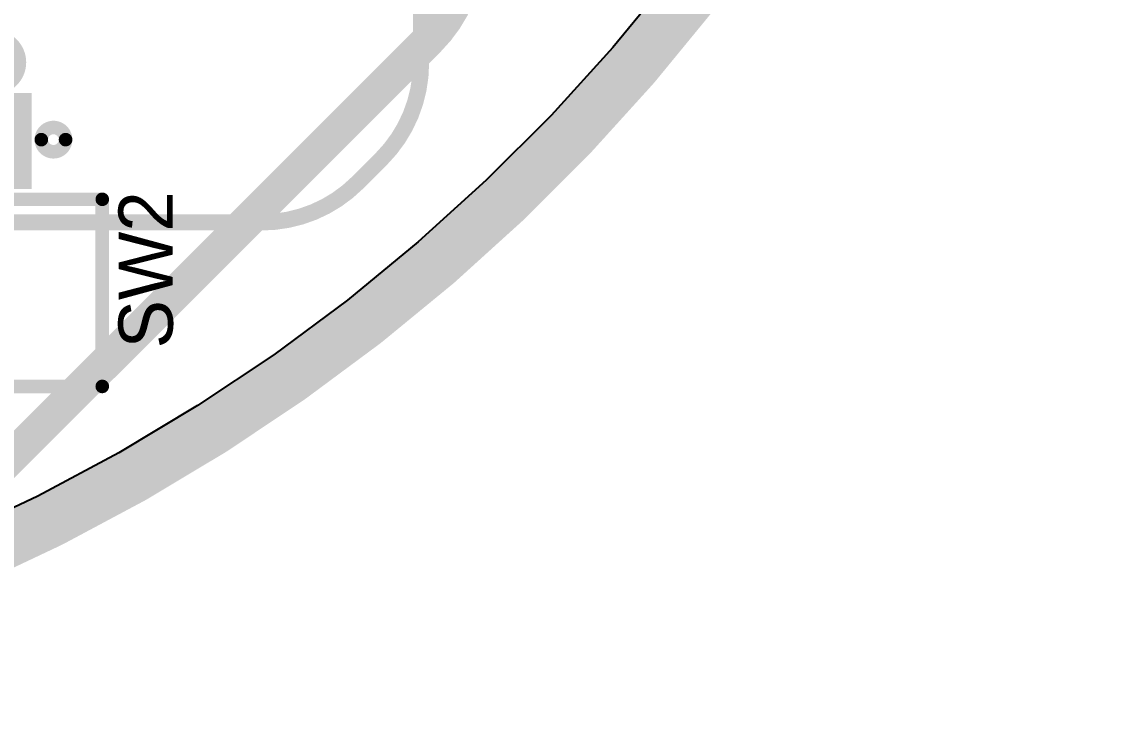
# Model space of a CAD drawing. Header units: millimetres. Extents: x 2.49 to 5.32, y 1.64 to 4.48.
# Drawn here: x 4.514 to 5.311, y 1.657 to 2.181 of the extents above; entities that cross this region are included whole.
import ezdxf

# ---------------------------------------------------------------- set-up
doc = ezdxf.new("R2010")
doc.units = ezdxf.units.MM
doc.header["$MEASUREMENT"] = 0
for name, color, linetype in [('BottomLayer', 5, 'Continuous'), ('InternalPlane1', 76, 'Continuous'), ('InternalPlane2', 16, 'Continuous'), ('Mechanical2', 216, 'Continuous'), ('TopLayer', 1, 'Continuous'), ('TopOverlay', 2, 'Continuous'), ('TopPaste', 8, 'Continuous'), ('TopSolder', 216, 'Continuous')]:
    doc.layers.add(name, color=color, linetype=linetype)

# ---------------------------------------------------------------- blocks, each defined once
blk = doc.blocks.new('SS_3235D_03_L2_20')
at = {"layer": 'TopLayer'}
for points in [[(0.07461, 0.19291), (0.12224, 0.19291), (0.07461, 0.25591), (0.12224, 0.25591)], [(-0.02382, -0.0315), (0.02382, -0.0315), (-0.02382, 0.0315), (0.02382, 0.0315)], [(0.17303, -0.0315), (0.22067, -0.0315), (0.17303, 0.0315), (0.22067, 0.0315)]]:
    blk.add_solid(points, dxfattribs=at)
at = {"layer": 'TopOverlay', "const_width": 0.01}
for points in [[(0.277, 0.181), (-0.08, 0.181)], [(-0.08, 0.181), (-0.08, 0.043)], [(0.277, 0.181), (0.277, 0.043)], [(0.277, 0.043), (-0.08, 0.043)]]:
    blk.add_lwpolyline(points, dxfattribs=at)
at = {"layer": 'TopOverlay'}
for points, const_width in [([(-0.0825, 0.181, 1), (-0.0775, 0.181, 1)], 0.005), ([(-0.0825, 0.181, 1), (-0.0775, 0.181, 1)], 0.005), ([(0.2745, 0.181, 1), (0.2795, 0.181, 1)], 0.005), ([(0.2745, 0.181, 1), (0.2795, 0.181, 1)], 0.005), ([(-0.0825, 0.043, 1), (-0.0775, 0.043, 1)], 0.005), ([(-0.0825, 0.043, 1), (-0.0775, 0.043, 1)], 0.005), ([(0.2745, 0.043, 1), (0.2795, 0.043, 1)], 0.005), ([(0.2745, 0.043, 1), (0.2795, 0.043, 1)], 0.005), ([(-0.03506, -0.001, 1), (-0.05294, -0.001, 1)], 0.01), ([(-0.05544, -0.001, 1), (-0.05044, -0.001, 1)], 0.005), ([(-0.03756, -0.001, 1), (-0.03256, -0.001, 1)], 0.005)]:
    blk.add_lwpolyline(points, format="xyb", close=True, dxfattribs=dict(at, const_width=const_width))
at = {"layer": 'TopPaste'}
for points in [[(0.07461, 0.19291), (0.12224, 0.19291), (0.07461, 0.25591), (0.12224, 0.25591)], [(-0.02382, -0.0315), (0.02382, -0.0315), (-0.02382, 0.0315), (0.02382, 0.0315)], [(0.17303, -0.0315), (0.22067, -0.0315), (0.17303, 0.0315), (0.22067, 0.0315)]]:
    blk.add_solid(points, dxfattribs=at)
at = {"layer": 'TopSolder'}
for points in [[(0.07061, 0.18891), (0.12624, 0.18891), (0.07061, 0.25991), (0.12624, 0.25991)], [(-0.02782, -0.0355), (0.02782, -0.0355), (-0.02782, 0.0355), (0.02782, 0.0355)], [(0.16903, -0.0355), (0.22467, -0.0355), (0.16903, 0.0355), (0.22467, 0.0355)]]:
    blk.add_solid(points, dxfattribs=at)

msp = doc.modelspace()

# ---------------------------------------------------------------- linework, layer by layer
at = {"layer": 'BottomLayer', "const_width": 0.025}
msp.add_lwpolyline([(4.843, 2.23842, -0.198912), (4.81371, 2.16771)], format="xyb", dxfattribs=at)
msp.add_lwpolyline([(4.49629, 1.85029), (4.81371, 2.16771)], dxfattribs=at)
at = {"layer": 'BottomLayer', "const_width": 0.0125}
msp.add_lwpolyline([(4.80746, 2.16771, 1), (4.81996, 2.16771, 1)], format="xyb", close=True, dxfattribs=at)
msp.add_lwpolyline([(4.80746, 2.16771, 1), (4.81996, 2.16771, 1)], format="xyb", close=True, dxfattribs=at)
at = {"layer": 'InternalPlane1'}
for p, q in [((4.99231, 2.21424), (4.9494, 2.16196)), ((4.9494, 2.16196), (4.90398, 2.11184)), ((4.90398, 2.11184), (4.85616, 2.06402)), ((4.85616, 2.06402), (4.80604, 2.0186)), ((4.80604, 2.0186), (4.75376, 1.97569)), ((4.75376, 1.97569), (4.69944, 1.9354)), ((4.69944, 1.9354), (4.6432, 1.89783)), ((4.6432, 1.89783), (4.58519, 1.86306)), ((4.58519, 1.86306), (4.52554, 1.83118)), ((4.52554, 1.83118), (4.4644, 1.80226))]:
    msp.add_line(p, q, dxfattribs=at)
at = {"layer": 'InternalPlane1', "const_width": 0.04}
for points in [[(4.96462, 2.14883), (5.00815, 2.20187)], [(4.91854, 2.09798), (4.96462, 2.14883)], [(4.87002, 2.04946), (4.91854, 2.09798)], [(4.81917, 2.00338), (4.87002, 2.04946)], [(4.76613, 1.95985), (4.81917, 2.00338)], [(4.71101, 1.91897), (4.76613, 1.95985)], [(4.65396, 1.88084), (4.71101, 1.91897)], [(4.5951, 1.84557), (4.65396, 1.88084)], [(4.53458, 1.81322), (4.5951, 1.84557)], [(4.47255, 1.78388), (4.53458, 1.81322)]]:
    msp.add_lwpolyline(points, dxfattribs=at)
at = {"layer": 'InternalPlane1', "const_width": 0.02}
for points in [[(4.95462, 2.14883, 1), (4.97462, 2.14883, 1)], [(4.95462, 2.14883, 1), (4.97462, 2.14883, 1)], [(4.90854, 2.09798, 1), (4.92854, 2.09798, 1)], [(4.90854, 2.09798, 1), (4.92854, 2.09798, 1)], [(4.86002, 2.04946, 1), (4.88002, 2.04946, 1)], [(4.86002, 2.04946, 1), (4.88002, 2.04946, 1)], [(4.80917, 2.00338, 1), (4.82917, 2.00338, 1)], [(4.80917, 2.00338, 1), (4.82917, 2.00338, 1)], [(4.75613, 1.95985, 1), (4.77613, 1.95985, 1)], [(4.75613, 1.95985, 1), (4.77613, 1.95985, 1)], [(4.70101, 1.91897, 1), (4.72101, 1.91897, 1)], [(4.70101, 1.91897, 1), (4.72101, 1.91897, 1)], [(4.64396, 1.88084, 1), (4.66396, 1.88084, 1)], [(4.64396, 1.88084, 1), (4.66396, 1.88084, 1)], [(4.5851, 1.84557, 1), (4.6051, 1.84557, 1)], [(4.5851, 1.84557, 1), (4.6051, 1.84557, 1)], [(4.52458, 1.81322, 1), (4.54458, 1.81322, 1)], [(4.52458, 1.81322, 1), (4.54458, 1.81322, 1)]]:
    msp.add_lwpolyline(points, format="xyb", close=True, dxfattribs=at)
at = {"layer": 'InternalPlane2'}
for p, q in [((4.99231, 2.21424), (4.9494, 2.16196)), ((4.9494, 2.16196), (4.90398, 2.11184)), ((4.90398, 2.11184), (4.85616, 2.06402)), ((4.85616, 2.06402), (4.80604, 2.0186)), ((4.80604, 2.0186), (4.75376, 1.97569)), ((4.75376, 1.97569), (4.69944, 1.9354)), ((4.69944, 1.9354), (4.6432, 1.89783)), ((4.6432, 1.89783), (4.58519, 1.86306)), ((4.58519, 1.86306), (4.52554, 1.83118)), ((4.52554, 1.83118), (4.4644, 1.80226))]:
    msp.add_line(p, q, dxfattribs=at)
at = {"layer": 'InternalPlane2', "const_width": 0.04}
for points in [[(4.96462, 2.14883), (5.00815, 2.20187)], [(4.91854, 2.09798), (4.96462, 2.14883)], [(4.87002, 2.04946), (4.91854, 2.09798)], [(4.81917, 2.00338), (4.87002, 2.04946)], [(4.76613, 1.95985), (4.81917, 2.00338)], [(4.71101, 1.91897), (4.76613, 1.95985)], [(4.65396, 1.88084), (4.71101, 1.91897)], [(4.5951, 1.84557), (4.65396, 1.88084)], [(4.53458, 1.81322), (4.5951, 1.84557)], [(4.47255, 1.78388), (4.53458, 1.81322)]]:
    msp.add_lwpolyline(points, dxfattribs=at)
at = {"layer": 'InternalPlane2'}
for points, const_width in [([(4.48105, 2.151, 1), (4.50495, 2.151, 1)], 0.02391), ([(4.95462, 2.14883, 1), (4.97462, 2.14883, 1)], 0.02), ([(4.95462, 2.14883, 1), (4.97462, 2.14883, 1)], 0.02), ([(4.90854, 2.09798, 1), (4.92854, 2.09798, 1)], 0.02), ([(4.90854, 2.09798, 1), (4.92854, 2.09798, 1)], 0.02), ([(4.86002, 2.04946, 1), (4.88002, 2.04946, 1)], 0.02), ([(4.86002, 2.04946, 1), (4.88002, 2.04946, 1)], 0.02), ([(4.80917, 2.00338, 1), (4.82917, 2.00338, 1)], 0.02), ([(4.80917, 2.00338, 1), (4.82917, 2.00338, 1)], 0.02), ([(4.75613, 1.95985, 1), (4.77613, 1.95985, 1)], 0.02), ([(4.75613, 1.95985, 1), (4.77613, 1.95985, 1)], 0.02), ([(4.70101, 1.91897, 1), (4.72101, 1.91897, 1)], 0.02), ([(4.70101, 1.91897, 1), (4.72101, 1.91897, 1)], 0.02), ([(4.64396, 1.88084, 1), (4.66396, 1.88084, 1)], 0.02), ([(4.64396, 1.88084, 1), (4.66396, 1.88084, 1)], 0.02), ([(4.5851, 1.84557, 1), (4.6051, 1.84557, 1)], 0.02), ([(4.5851, 1.84557, 1), (4.6051, 1.84557, 1)], 0.02), ([(4.52458, 1.81322, 1), (4.54458, 1.81322, 1)], 0.02), ([(4.52458, 1.81322, 1), (4.54458, 1.81322, 1)], 0.02)]:
    msp.add_lwpolyline(points, format="xyb", close=True, dxfattribs=dict(at, const_width=const_width))
at = {"layer": 'Mechanical2', "const_width": 0.015}
msp.add_lwpolyline([(5.30364, 3.062, 1), (2.50836, 3.062, 1)], format="xyb", close=True, dxfattribs=at)
at = {"layer": 'TopLayer', "const_width": 0.012}
for points in [[(4.808, 2.15042), (4.808, 2.586)], [(4.76129, 2.06229), (4.77871, 2.07971)], [(4.44261, 2.033), (4.69058, 2.033)]]:
    msp.add_lwpolyline(points, dxfattribs=at)
for points in [[(4.808, 2.15042, -0.198912), (4.77871, 2.07971)], [(4.76129, 2.06229, -0.198912), (4.69058, 2.033)]]:
    msp.add_lwpolyline(points, format="xyb", dxfattribs=at)
at = {"layer": 'TopLayer', "const_width": 0.006}
for points in [[(4.805, 2.15042, 1), (4.811, 2.15042, 1)], [(4.805, 2.15042, 1), (4.811, 2.15042, 1)], [(4.77571, 2.07971, 1), (4.78171, 2.07971, 1)], [(4.77571, 2.07971, 1), (4.78171, 2.07971, 1)], [(4.75829, 2.06229, 1), (4.76429, 2.06229, 1)], [(4.75829, 2.06229, 1), (4.76429, 2.06229, 1)], [(4.68758, 2.033, 1), (4.69358, 2.033, 1)], [(4.68758, 2.033, 1), (4.69358, 2.033, 1)]]:
    msp.add_lwpolyline(points, format="xyb", close=True, dxfattribs=at)

# ---------------------------------------------------------------- block references
at = {"rotation": 180}
msp.add_blockref('SS_3235D_03_L2_20', (4.493, 2.093), dxfattribs=at)

# ---------------------------------------------------------------- texts
at = {"layer": 'TopOverlay'}
msp.add_text('SW2', height=0.04, rotation=90, dxfattribs=at).set_placement((4.625, 1.94))

doc.saveas('drawing.dxf')
